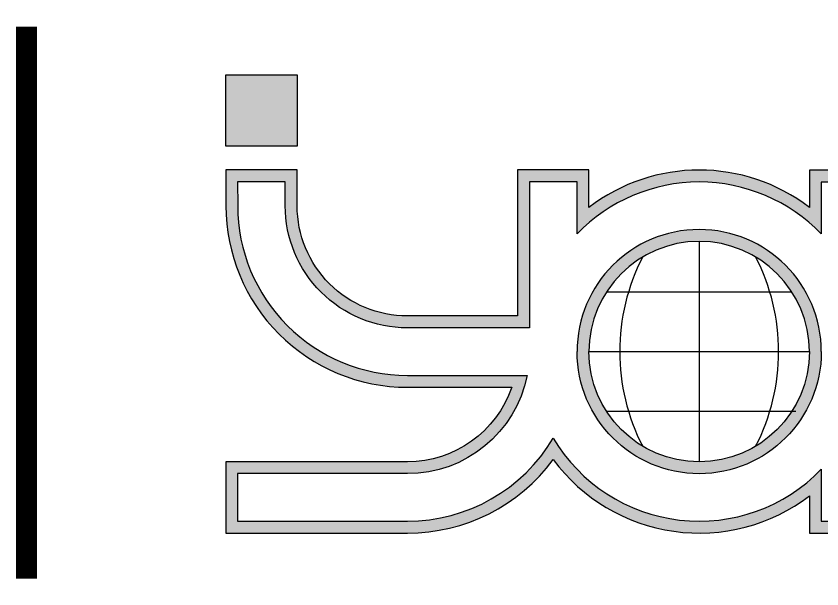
# Model space of a CAD drawing. Header units: millimetres. Extents: x 493081 to 494254, y 3431492 to 3432651.
# Drawn here: x 494074.71 to 494088.27, y 3432285.2 to 3432294.84 of the extents above; entities that cross this region are included whole.
import ezdxf

# ---------------------------------------------------------------- set-up
doc = ezdxf.new("R2010")
doc.units = ezdxf.units.MM
doc.header["$LTSCALE"] = 300
for name, color, linetype in [('3', 53, 'Continuous'), ('WALL', 6, 'Continuous'), ('图框', 137, 'Continuous'), ('家具', 35, 'Continuous')]:
    doc.layers.add(name, color=color, linetype=linetype)

# ---------------------------------------------------------------- blocks, each defined once
blk = doc.blocks.new('目录')
at = {"layer": '图框'}
h = blk.add_hatch(color=256, dxfattribs=at)
h.dxf.hatch_style = 1
edge = h.paths.add_edge_path()
edge.add_line((380416, 428991.2), (380110.4, 428991.2))
edge.add_line((380110.4, 428991.2), (380110.4, 428871.2))
edge.add_line((380110.4, 428871.2), (380416, 428871.2))
edge.add_arc((380416, 429176.6), 305.5, 270, 323.4742)
edge.add_arc((380907, 429176.6), 305.5, 216.5258, 307.3858)
edge.add_line((381092.5, 428933.9), (381092.5, 428871.2))
edge.add_line((381092.5, 428871.2), (381212.5, 428871.2))
edge.add_line((381212.5, 428871.2), (381212.5, 428933.9))
edge.add_arc((381397.9, 429176.6), 305.5, 232.6142, 307.3858)
edge.add_line((381583.4, 428933.9), (381583.4, 428871.2))
edge.add_line((381583.4, 428871.2), (381703.4, 428871.2))
edge.add_line((381703.4, 428871.2), (381703.4, 429642.6))
edge.add_line((381703.4, 429642.6), (381583.4, 429642.6))
edge.add_line((381583.4, 429642.6), (381583.4, 429419.4))
edge.add_arc((381397.9, 429176.6), 305.5, 52.6142, 127.3858)
edge.add_line((381212.5, 429419.4), (381212.5, 429482.1))
edge.add_line((381212.5, 429482.1), (381092.5, 429482.1))
edge.add_line((381092.5, 429482.1), (381092.5, 429419.4))
edge.add_arc((380907, 429176.6), 305.5, 52.6142, 127.3858)
edge.add_line((380721.5, 429419.4), (380721.5, 429482.6))
edge.add_line((380721.5, 429482.6), (380601.5, 429482.6))
edge.add_line((380601.5, 429482.6), (380601.5, 429236.6))
edge.add_line((380601.5, 429236.6), (380416, 429236.6))
edge.add_arc((380416, 429422.1), 185.5, 180, 270, ccw=False)
edge.add_line((380230.5, 429422.1), (380230.4, 429482.6))
edge.add_line((380230.4, 429482.6), (380110.6, 429482.6))
edge.add_line((380110.6, 429482.6), (380110.7, 429422.1))
edge.add_arc((380416, 429421.9), 305.3, 179.9643, 270.005)
edge.add_line((380416, 429116.6), (380591.5, 429116.6))
edge.add_arc((380416.1, 429176.6), 185.4, 269.9875, 341.1331, ccw=False)
edge = h.paths.add_edge_path(flags=16)
edge.add_line((380130.3, 428891.2), (380416, 428891.2))
edge.add_arc((380416.1, 429176.6), 285.4, 269.986, 329.3089)
edge.add_arc((380907, 429176.6), 285.5, 210.6962, 316.0357)
edge.add_line((381112.5, 428978.5), (381112.5, 428891.2))
edge.add_line((381112.5, 428891.2), (381192.5, 428891.2))
edge.add_line((381192.5, 428891.2), (381192.5, 428978.5))
edge.add_arc((381397.9, 429176.6), 285.5, 223.9643, 316.0357)
edge.add_line((381603.4, 428978.5), (381603.4, 428891.2))
edge.add_line((381603.4, 428891.2), (381683.4, 428891.2))
edge.add_line((381683.4, 428891.2), (381683.4, 429622.6))
edge.add_line((381683.4, 429622.6), (381603.4, 429622.6))
edge.add_line((381603.4, 429622.6), (381603.4, 429374.8))
edge.add_arc((381397.9, 429176.6), 285.5, 43.9643, 136.0357)
edge.add_line((381192.5, 429374.8), (381192.5, 429462.1))
edge.add_line((381192.5, 429462.1), (381112.5, 429462.1))
edge.add_line((381112.5, 429462.1), (381112.5, 429374.8))
edge.add_arc((380907, 429176.6), 285.5, 43.9643, 136.0357)
edge.add_line((380701.5, 429374.8), (380701.5, 429462.6))
edge.add_line((380701.5, 429462.6), (380621.5, 429462.6))
edge.add_line((380621.5, 429462.6), (380621.5, 429216.6))
edge.add_line((380621.5, 429216.6), (380416, 429216.6))
edge.add_arc((380416, 429422.1), 205.5, 180, 270, ccw=False)
edge.add_line((380210.5, 429422.1), (380210.4, 429462.6))
edge.add_line((380210.4, 429462.6), (380130.4, 429462.6))
edge.add_line((380130.4, 429462.6), (380130.5, 429422.1))
edge.add_arc((380416, 429422.1), 285.5, 180, 270)
edge.add_line((380416, 429136.6), (380617.6, 429136.6))
edge.add_arc((380416.1, 429176.6), 205.4, 269.9859, 348.7805, ccw=False)
edge.add_line((380416, 428971.2), (380130.3, 428971.2))
edge.add_line((380130.3, 428971.2), (380130.3, 428891.2))
h = blk.add_hatch(color=256, dxfattribs=at)
h.dxf.hatch_style = 1
edge = h.paths.add_edge_path(flags=16)
edge.add_arc((380907, 429176.6), 185.5, 0, 180)
edge.add_arc((380907, 429176.6), 185.5, 180, 360)
edge = h.paths.add_edge_path()
edge.add_arc((380907, 429176.6), 205.5, 0, 180)
edge.add_arc((380907, 429176.6), 205.5, 180, 360)
at = {"layer": '家具'}
h = blk.add_hatch(color=1, dxfattribs=at)
h.dxf.hatch_style = 1
h.paths.add_polyline_path([(380110.7, 429522.6), (380110.7, 429642.6), (380230.7, 429642.6), (380230.7, 429522.6)])
at = {"layer": '3', "const_width": 35}
blk.add_lwpolyline([(379775.1, 429723.8), (379775.1, 428794.7)], dxfattribs=at)
at = {"layer": '图框'}
for p, q in [((380907, 429362.1), (380907, 428991.2)), ((380751, 429277), (381062.9, 429277)), ((380721.5, 429176.6), (381092.5, 429176.6)), ((380751, 429076.2), (381069.4, 429076.2))]:
    blk.add_line(p, q, dxfattribs=at)
for points in [[(381212.5, 429482.1), (381092.5, 429482.1), (381092.5, 429419.4, 0.338343), (380721.5, 429419.4), (380721.5, 429482.6), (380601.5, 429482.6), (380601.5, 429236.6), (380416, 429236.6, -0.414214), (380230.5, 429422.1), (380230.4, 429482.6), (380110.6, 429482.6), (380110.7, 429422.1, 0.414421), (380416, 429116.6), (380591.5, 429116.6, -0.320803), (380416, 428991.2), (380110.4, 428991.2), (380110.4, 428871.2), (380416, 428871.2, 0.237654), (380661.5, 428994.8, 0.418617), (381092.5, 428933.9), (381092.5, 428871.2), (381212.5, 428871.2)], [(381192.5, 429462.1), (381112.5, 429462.1), (381112.5, 429374.8, 0.424843), (380701.5, 429374.8), (380701.5, 429462.6), (380621.5, 429462.6), (380621.5, 429216.6), (380416, 429216.6, -0.414214), (380210.5, 429422.1), (380210.4, 429462.6), (380130.4, 429462.6), (380130.5, 429422.1, 0.414214), (380416, 429136.6), (380617.6, 429136.6, -0.358025), (380416, 428971.2), (380130.3, 428971.2), (380130.3, 428891.2), (380416, 428891.2, 0.264785), (380661.5, 429030.9, 0.494989), (381112.5, 428978.5), (381112.5, 428891.2), (381192.5, 428891.2)], [(381112.5, 429176.6, 1), (380701.5, 429176.6, 1)], [(381092.5, 429176.6, 1), (380721.5, 429176.6, 1)], [(381112.5, 429176.6, -1), (380701.5, 429176.6, -1)], [(381092.5, 429176.6, -1), (380721.5, 429176.6, -1)]]:
    blk.add_lwpolyline(points, format="xyb", dxfattribs=at)
for centre, radius, start, end in [((380416, 429176.6), 295.5, 0, 0), ((381120.8, 429176.6), 347.5, 152.7084, 207.2916), ((380693.2, 429176.6), 347.5, 332.7084, 27.2916)]:
    blk.add_arc(centre, radius, start, end, dxfattribs=at)
at = {"layer": '家具', "color": 1}
blk.add_lwpolyline([(380110.7, 429522.6), (380110.7, 429642.6), (380230.7, 429642.6), (380230.7, 429522.6)], close=True, dxfattribs=at)

msp = doc.modelspace()

# ---------------------------------------------------------------- block references
at = {"layer": 'WALL', "xscale": 0.01, "yscale": 0.01, "zscale": 0.01}
msp.add_blockref('目录', (490277.138, 3427997.43), dxfattribs=at)

doc.saveas('drawing.dxf')
